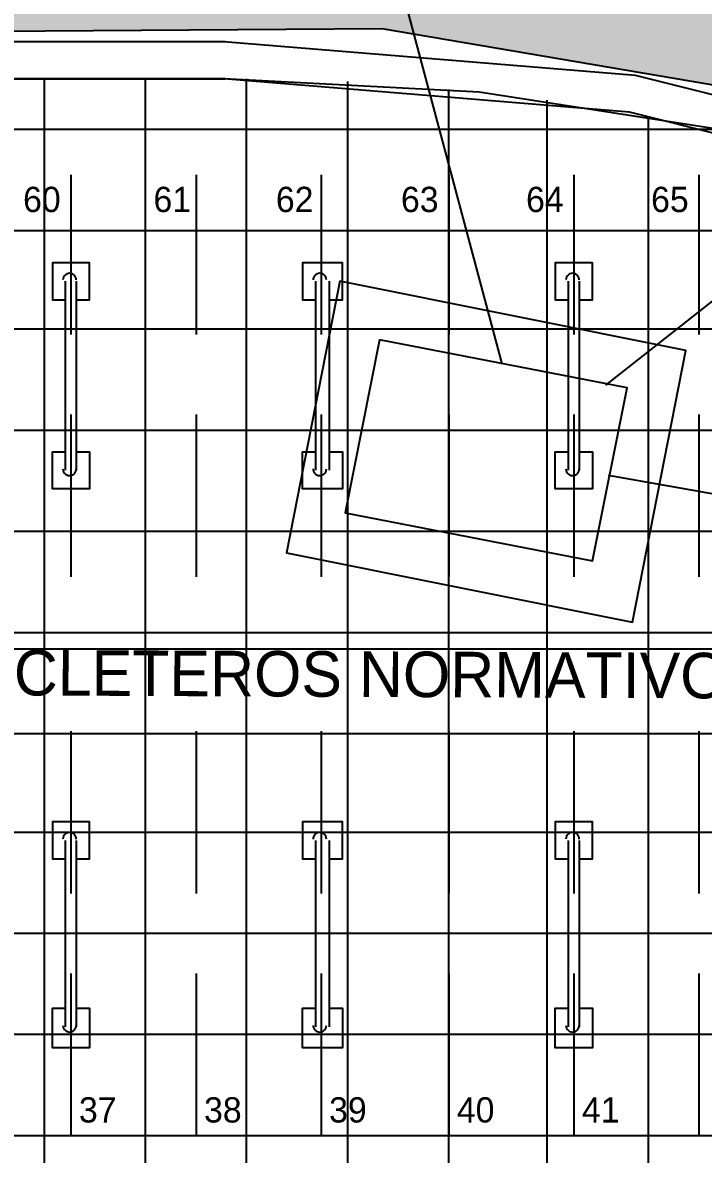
# Model space of a CAD drawing. Header units: metres. Extents: x 1 to 213, y 1 to 147.
# Drawn here: x 83.148 to 85.855, y 105.813 to 110.312 of the extents above; entities that cross this region are included whole.
import ezdxf

# ---------------------------------------------------------------- set-up
doc = ezdxf.new("R2010")
doc.units = ezdxf.units.M
for name, color, linetype in [('00-BASE-ARQUITECTURA', 8, 'Continuous'), ('00-BASE-MAICILLO-EXISTENTE', 33, 'Continuous'), ('00-BASE-TEXTO', 8, 'Continuous')]:
    doc.layers.add(name, color=color, linetype=linetype)

msp = doc.modelspace()

# ---------------------------------------------------------------- hatches: boundary and pattern name
at = {"layer": '00-BASE-MAICILLO-EXISTENTE'}
h = msp.add_hatch(dxfattribs=at)
h.set_pattern_fill('AR-SAND', scale=0.02)
h.paths.add_polyline_path([(52.2111, 142.4781), (53.0489, 142.3458), (60.1927, 142.434), (60.5896, 142.3017), (66.7191, 142.3899), (76.1559, 142.2576), (76.2, 140.2732), (75.9354, 139.8763), (74.2156, 138.8621), (73.4659, 139.6999), (73.1573, 139.7881), (72.6281, 139.6999), (71.217, 138.8621), (70.776, 139.5235), (70.2468, 139.8322), (69.7177, 139.6999), (68.3507, 138.8621), (67.9097, 139.5235), (67.3805, 139.8322), (66.7632, 139.6558), (65.4843, 138.8621), (65.2639, 138.9503), (64.6906, 139.7881), (64.1614, 139.7881), (63.7646, 139.5676), (62.618, 138.8621), (62.2652, 138.4211), (62.3093, 134.8933), (62.7062, 134.3201), (80.301, 134.3201), (82.109, 134.1878), (82.5059, 134.3201), (82.7704, 134.6728), (82.4618, 135.5107), (82.5941, 135.6871), (85.1517, 135.643), (86.0336, 133.4381), (86.5187, 132.7326), (87.577, 130.1749), (98.469, 106.627), (96.7052, 105.7892), (96.3083, 105.7451), (95.9555, 105.4364), (93.3097, 104.2017), (92.9128, 104.5545), (92.7805, 105.0395), (91.9427, 106.2743), (90.7079, 107.6413), (89.0322, 108.9201), (87.4888, 109.6697), (87.7093, 109.7138), (87.9739, 110.0666), (87.9739, 110.4194), (87.6211, 110.8163), (87.092, 110.8163), (86.8274, 110.5958), (86.7392, 110.1548), (86.9597, 109.7579), (86.651, 109.9343), (84.5784, 110.2871), (71.7461, 110.1989), (69.8941, 110.3753), (67.2923, 110.1548), (64.8229, 109.4052), (63.2795, 108.5232), (60.81, 106.0538), (59.7076, 103.9812), (59.2225, 102.526), (59.0021, 101.0267), (59.0021, 98.6895), (58.8698, 98.5131), (52.1229, 98.425), (51.9906, 98.7777), (51.9906, 112.6242), (52.1229, 122.3697), (52.0788, 142.2135), (52.2111, 142.4781)])

# ---------------------------------------------------------------- linework, layer by layer
at = {"layer": '00-BASE-ARQUITECTURA'}
for points in [[(85.0547, 108.9554), (82.3242, 119.1683)], [(83.954, 110.2359), (69.0421, 110.2359)], [(93.0013, 104.4791), (92.1854, 105.9041), (91.1657, 107.1566), (89.9691, 108.2197), (88.6222, 109.0762), (87.152, 109.7091), (85.5852, 110.1014), (83.9487, 110.2359)], [(65.3379, 105.8862), (65.3379, 107.8229), (75.3392, 107.8229), (75.3392, 110.0878), (83.954, 110.0878)], [(83.954, 110.0878), (82.9592, 110.0878), (69.0421, 110.0878)], [(83.2343, 105.0924), (83.2343, 110.0878)], [(83.6365, 105.0924), (83.6365, 110.0878)], [(90.4288, 107.6553), (89.6299, 108.2839), (88.7762, 108.8234), (87.8753, 109.2711), (86.9347, 109.6242), (85.9617, 109.8799), (84.9639, 110.0353), (83.9487, 110.0878)], [(92.8671, 104.4163), (92.0633, 105.8201), (91.0588, 107.0541), (89.8798, 108.1014), (88.5529, 108.9452), (87.1045, 109.5688), (85.5609, 109.9552), (83.9487, 110.0878)], [(84.0387, 105.0924), (84.0387, 110.0878)], [(84.4409, 105.0924), (84.4409, 110.0772)], [(84.843, 105.0924), (84.843, 110.0454)], [(85.4674, 108.8707), (86.9597, 110.0454)], [(85.2346, 105.0924), (85.2346, 110.0031)], [(85.6368, 105.0924), (85.6368, 109.9396)], [(85.9331, 109.8867), (75.3392, 109.8867)], [(83.3402, 109.7068), (83.3402, 109.0718)], [(83.8376, 109.7068), (83.8376, 109.0718)], [(84.335, 109.7068), (84.335, 109.0718)], [(84.843, 109.7068), (84.843, 109.0718)], [(85.3404, 109.7068), (85.3404, 109.0718)], [(85.8378, 109.7068), (85.8378, 109.0718)], [(87.3513, 109.4845), (75.3392, 109.4845)], [(83.3614, 109.2094), (83.4143, 109.2094), (83.4143, 109.3575), (83.2661, 109.3575), (83.2661, 109.2094), (83.319, 109.2094)], [(84.3668, 109.2094), (84.4197, 109.2094), (84.4197, 109.3575), (84.2609, 109.3575), (84.2609, 109.2094), (84.3138, 109.2094)], [(85.3616, 109.2094), (85.4145, 109.2094), (85.4145, 109.3575), (85.2664, 109.3575), (85.2664, 109.2094), (85.3193, 109.2094)], [(83.3613, 109.2887), (83.3606, 109.2948), (83.3587, 109.3004), (83.3555, 109.3053), (83.3514, 109.3094), (83.3465, 109.3125), (83.341, 109.3145), (83.3349, 109.3152), (83.3288, 109.3145), (83.3233, 109.3125), (83.3183, 109.3094), (83.3142, 109.3053), (83.3111, 109.3004), (83.3091, 109.2948), (83.3084, 109.2887)], [(84.3562, 109.2887), (84.3555, 109.2948), (84.3535, 109.3004), (84.3504, 109.3053), (84.3463, 109.3094), (84.3414, 109.3125), (84.3358, 109.3145), (84.3297, 109.3152), (84.3237, 109.3145), (84.3181, 109.3125), (84.3132, 109.3094), (84.3091, 109.3053), (84.306, 109.3004), (84.304, 109.2948), (84.3033, 109.2887)], [(85.3616, 109.2887), (85.3609, 109.2948), (85.3589, 109.3004), (85.3558, 109.3053), (85.3517, 109.3094), (85.3468, 109.3125), (85.3412, 109.3145), (85.3351, 109.3152), (85.3291, 109.3145), (85.3235, 109.3125), (85.3186, 109.3094), (85.3145, 109.3053), (85.3114, 109.3004), (85.3094, 109.2948), (85.3087, 109.2887)], [(83.319, 108.532), (83.319, 109.2834)], [(83.3614, 109.2834), (83.3614, 108.532)], [(84.3138, 108.532), (84.3138, 109.2834)], [(84.3668, 109.2834), (84.3668, 108.532)], [(85.3193, 108.532), (85.3193, 109.2834)], [(85.3616, 109.2834), (85.3616, 108.532)], [(88.2826, 109.0929), (75.3392, 109.0929)], [(83.3402, 108.7543), (83.3402, 108.1087)], [(83.8376, 108.7543), (83.8376, 108.1087)], [(84.335, 108.7543), (84.335, 108.1087)], [(84.843, 108.7543), (84.843, 108.1087)], [(85.3404, 108.7543), (85.3404, 108.1087)], [(85.8378, 108.7543), (85.8378, 108.1087)], [(89.0234, 108.6908), (75.3392, 108.6908)], [(83.3614, 108.6061), (83.4143, 108.6061), (83.4143, 108.4579), (83.2661, 108.4579), (83.2661, 108.6061), (83.319, 108.6061)], [(84.3668, 108.6061), (84.4197, 108.6061), (84.4197, 108.4579), (84.2609, 108.4579), (84.2609, 108.6061), (84.3138, 108.6061)], [(85.3616, 108.6061), (85.4145, 108.6061), (85.4145, 108.4579), (85.2664, 108.4579), (85.2664, 108.6061), (85.3193, 108.6061)], [(83.3084, 108.5373), (83.3091, 108.5312), (83.3111, 108.5257), (83.3142, 108.5208), (83.3183, 108.5167), (83.3233, 108.5135), (83.3288, 108.5115), (83.3349, 108.5108), (83.341, 108.5115), (83.3465, 108.5135), (83.3514, 108.5167), (83.3555, 108.5208), (83.3587, 108.5257), (83.3606, 108.5312), (83.3613, 108.5373)], [(84.3033, 108.5373), (84.304, 108.5312), (84.306, 108.5257), (84.3091, 108.5208), (84.3132, 108.5167), (84.3181, 108.5135), (84.3237, 108.5115), (84.3297, 108.5108), (84.3358, 108.5115), (84.3414, 108.5135), (84.3463, 108.5167), (84.3504, 108.5208), (84.3535, 108.5257), (84.3555, 108.5312), (84.3562, 108.5373)], [(85.3087, 108.5373), (85.3094, 108.5312), (85.3114, 108.5257), (85.3145, 108.5208), (85.3186, 108.5167), (85.3235, 108.5135), (85.3291, 108.5115), (85.3351, 108.5108), (85.3412, 108.5115), (85.3468, 108.5135), (85.3517, 108.5167), (85.3558, 108.5208), (85.3589, 108.5257), (85.3609, 108.5312), (85.3616, 108.5373)], [(86.1977, 108.3839), (85.478, 108.5109)], [(89.6373, 108.2886), (75.3392, 108.2886)], [(90.1664, 107.8864), (75.3392, 107.8864)], [(61.5914, 101.928), (65.0416, 105.9285), (65.0416, 107.8229), (69.8359, 107.8229), (81.8374, 107.8229), (89.7748, 107.8229), (92.8758, 103.9918)], [(83.3402, 107.4949), (83.3402, 106.8493)], [(83.8376, 107.4949), (83.8376, 106.8493)], [(84.335, 107.4949), (84.335, 106.8493)], [(84.843, 107.4949), (84.843, 106.8493)], [(85.3404, 107.4949), (85.3404, 106.8493)], [(85.8378, 107.4949), (85.8378, 106.8493)], [(90.4416, 107.4843), (65.3379, 107.4843)], [(83.3614, 106.9869), (83.4143, 106.9869), (83.4143, 107.135), (83.2661, 107.135), (83.2661, 106.9869), (83.319, 106.9869)], [(84.3668, 106.9869), (84.4197, 106.9869), (84.4197, 107.135), (84.2609, 107.135), (84.2609, 106.9869), (84.3138, 106.9869)], [(85.3616, 106.9869), (85.4145, 106.9869), (85.4145, 107.135), (85.2664, 107.135), (85.2664, 106.9869), (85.3193, 106.9869)], [(90.4416, 107.0927), (65.3379, 107.0927)], [(83.3613, 107.0662), (83.3606, 107.0723), (83.3587, 107.0779), (83.3555, 107.0828), (83.3514, 107.0869), (83.3465, 107.09), (83.341, 107.092), (83.3349, 107.0927), (83.3288, 107.092), (83.3233, 107.09), (83.3183, 107.0869), (83.3142, 107.0828), (83.3111, 107.0779), (83.3091, 107.0723), (83.3084, 107.0662)], [(84.3562, 107.0662), (84.3555, 107.0723), (84.3535, 107.0779), (84.3504, 107.0828), (84.3463, 107.0869), (84.3414, 107.09), (84.3358, 107.092), (84.3297, 107.0927), (84.3237, 107.092), (84.3181, 107.09), (84.3132, 107.0869), (84.3091, 107.0828), (84.306, 107.0779), (84.304, 107.0723), (84.3033, 107.0662)], [(85.3616, 107.0662), (85.3609, 107.0723), (85.3589, 107.0779), (85.3558, 107.0828), (85.3517, 107.0869), (85.3468, 107.09), (85.3412, 107.092), (85.3351, 107.0927), (85.3291, 107.092), (85.3235, 107.09), (85.3186, 107.0869), (85.3145, 107.0828), (85.3114, 107.0779), (85.3094, 107.0723), (85.3087, 107.0662)], [(83.319, 106.3201), (83.319, 107.0609)], [(83.3614, 107.0609), (83.3614, 106.3201)], [(84.3138, 106.3201), (84.3138, 107.0609)], [(84.3668, 107.0609), (84.3668, 106.3201)], [(85.3193, 106.3201), (85.3193, 107.0609)], [(85.3616, 107.0609), (85.3616, 106.3201)], [(90.4416, 106.6905), (65.3379, 106.6905)], [(83.3402, 106.5318), (83.3402, 105.8862)], [(83.8376, 106.5318), (83.8376, 105.8862)], [(84.335, 106.5318), (84.335, 105.8862)], [(84.843, 106.5318), (84.843, 105.8862)], [(85.3404, 106.5318), (85.3404, 105.8862)], [(85.8378, 106.5318), (85.8378, 105.8862)], [(83.3614, 106.3942), (83.4143, 106.3942), (83.4143, 106.2354), (83.2661, 106.2354), (83.2661, 106.3942), (83.319, 106.3942)], [(84.3668, 106.3942), (84.4197, 106.3942), (84.4197, 106.2354), (84.2609, 106.2354), (84.2609, 106.3942), (84.3138, 106.3942)], [(85.3616, 106.3942), (85.4145, 106.3942), (85.4145, 106.2354), (85.2664, 106.2354), (85.2664, 106.3942), (85.3193, 106.3942)], [(83.3084, 106.3254), (83.3091, 106.3193), (83.3111, 106.3138), (83.3142, 106.3089), (83.3183, 106.3048), (83.3233, 106.3016), (83.3288, 106.2996), (83.3349, 106.2989), (83.341, 106.2996), (83.3465, 106.3016), (83.3514, 106.3048), (83.3555, 106.3089), (83.3587, 106.3138), (83.3606, 106.3193), (83.3613, 106.3254)], [(84.3033, 106.3254), (84.304, 106.3193), (84.306, 106.3138), (84.3091, 106.3089), (84.3132, 106.3048), (84.3181, 106.3016), (84.3237, 106.2996), (84.3297, 106.2989), (84.3358, 106.2996), (84.3414, 106.3016), (84.3463, 106.3048), (84.3504, 106.3089), (84.3535, 106.3138), (84.3555, 106.3193), (84.3562, 106.3254)], [(85.3087, 106.3254), (85.3094, 106.3193), (85.3114, 106.3138), (85.3145, 106.3089), (85.3186, 106.3048), (85.3235, 106.3016), (85.3291, 106.2996), (85.3351, 106.2989), (85.3412, 106.2996), (85.3468, 106.3016), (85.3517, 106.3048), (85.3558, 106.3089), (85.3589, 106.3138), (85.3609, 106.3193), (85.3616, 106.3254)], [(90.4416, 106.2884), (65.3379, 106.2884)], [(90.4416, 105.8862), (65.3379, 105.8862)]]:
    msp.add_lwpolyline(points, dxfattribs=at)
for points in [[(84.4091, 109.2834), (84.1974, 108.2039), (85.5733, 107.9288), (85.7849, 109.0083)], [(84.5678, 109.0506), (84.4303, 108.3627), (85.4145, 108.1722), (85.5521, 108.8601)]]:
    msp.add_lwpolyline(points, close=True, dxfattribs=at)
at = {"layer": '00-BASE-MAICILLO-EXISTENTE'}
msp.add_lwpolyline([(90.7079, 107.6413), (89.0322, 108.9201), (87.4888, 109.6697), (87.7093, 109.7138), (87.9739, 110.0666), (87.9739, 110.4194), (87.6211, 110.8163), (87.092, 110.8163), (86.8274, 110.5958), (86.7392, 110.1548), (86.9597, 109.7579), (86.651, 109.9343), (84.5784, 110.2871), (71.7461, 110.1989), (69.8941, 110.3753), (67.2923, 110.1548), (64.8229, 109.4052)], dxfattribs=at)

# ---------------------------------------------------------------- texts
at = {"layer": '00-BASE-TEXTO'}
for s, p in [('60', (83.1497, 109.5586)), ('61', (83.6683, 109.5586)), ('62', (84.1551, 109.5586)), ('63', (84.6525, 109.5586)), ('64', (85.1499, 109.5586)), ('65', (85.6473, 109.5586)), ('37', (83.3719, 105.9391)), ('38', (83.8694, 105.9391)), ('39', (84.3668, 105.9391)), ('40', (84.8748, 105.9391)), ('41', (85.3722, 105.9391))]:
    msp.add_text(s, height=0.10059, dxfattribs=at).set_placement(p)
msp.add_text('63 EST. BICICLETEROS NORMATIVOS = 65 EST. PROPUESTOS', height=0.181059, rotation=-0.2418, dxfattribs=at).set_placement((81.6998, 107.643))

doc.saveas('drawing.dxf')
